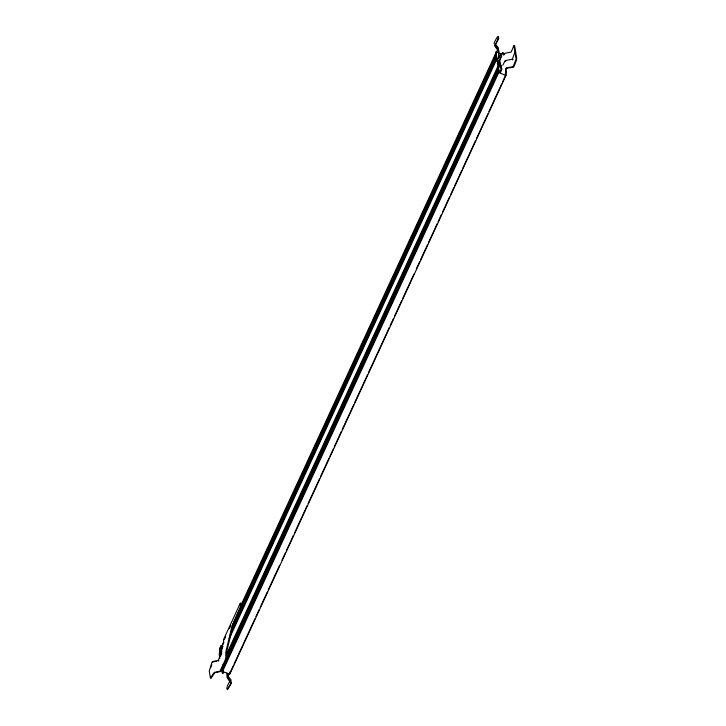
<?xml version="1.0" encoding="UTF-8"?>
<svg xmlns="http://www.w3.org/2000/svg" width="726" height="726" viewBox="0 0 726 726"><rect width="100%" height="100%" fill="white"/><g stroke="black" fill="none" stroke-linecap="round" stroke-linejoin="round"><path stroke-width="1.09" d="M498.58 49.286L498.426 47.98L495.459 44.241M227.029 673.174L226.802 675.634M219.66 650.206L221.33 645.36L222.646 645.877L222.791 646.766L220.967 650.723L219.66 650.206L219.742 648.019L221.33 645.36M231.04 681.124L230.932 679.727L227.837 675.833M222.356 647.247L221.639 649.235M210.667 667.82L211.82 664.68M227.429 674.273L227.61 673.782M219.787 652.002L219.179 654.117L219.869 658.364M505.196 73.743C506.648 71.91 504.434 69.378 506.294 67.808L512.937 66.792L515.596 60.657L516.068 58.497L513.944 45.375L511.204 52.027L503.98 53.497C502.564 56.828 503.191 50.539 501.911 53.47M505.831 73.998C507.356 72.246 504.924 69.469 507.038 68.18L513.718 67.137L516.25 60.857L516.731 58.697L514.598 45.575L513.935 46.546M222.038 646.176L223.481 642.165L223.599 639.443L240.288 603.279L241.486 603.297M224.243 639.697L225.632 636.675M229.343 628.643L230.732 625.63M222.51 645.26L223.935 642.174M240.542 606.174L496.003 52.726M495.078 55.24L497.873 49.187M220.023 652.756L220.804 650.569M232.665 624.85L496.203 53.915M220.223 653.944L221.475 650.732M231.912 628.108L496.393 55.112M220.414 655.133L221.666 651.93M231.158 631.357L496.584 56.301M220.432 656.204L221.857 653.119M229.924 635.631L496.784 57.499M229.171 638.88L496.974 58.688M226.058 655.297L498.136 65.848M226.249 656.495L498.326 67.037M222.646 665.914L223.599 663.854M225.496 659.743L498.517 68.235M222.537 668.256L498.708 69.424M222.728 669.454L498.907 70.613M222.927 670.642L499.098 71.81M501.339 67.482L501.321 65.875L498.354 62.127M502.782 65.267L505.142 60.648L512.356 59.187L515.006 51.936L515.669 52.136M499.76 72.491L501.149 68.661L497.337 63.48C501.684 57.953 503.091 47.607 496.956 61.093L497.201 61.783M500.45 72.636L501.956 68.888L498.1 63.062L501.657 56.537L501.321 54.495M228.554 673.429L226.92 677.158L230.804 683.211C225.006 695.481 226.085 685.589 230.423 680.825M230.106 671.695L227.61 677.44L231.558 682.794L227.501 689.7M229.797 673.292L233.119 666.087M234.062 664.036L254.944 618.77M255.897 616.71L259.218 609.513M260.162 607.453L267.286 592.026M268.23 589.966L279.619 565.273M281.997 560.136L285.318 552.931M286.271 550.871L293.386 535.443M294.339 533.383L307.143 505.614M308.096 503.554L319.485 478.861M320.438 476.81L328.978 458.287M329.931 456.227L333.252 449.031M334.196 446.971L341.32 431.543M342.264 429.483L353.653 404.799M354.606 402.739L367.42 374.961M368.363 372.901L389.245 327.644M390.198 325.584L393.519 318.387M394.463 316.327L401.587 300.891M402.531 298.84L413.92 274.147M416.297 269.001L419.619 261.805M420.572 259.745L427.687 244.317M428.63 242.257L437.179 223.744M438.123 221.684L441.444 214.479M442.397 212.428L449.512 196.991M450.465 194.94L453.786 187.735M454.739 185.674L461.854 170.247M462.807 168.187L475.621 140.417M476.565 138.357L487.954 113.664M488.907 111.613L501.72 83.835M502.664 81.775L505.822 74.451M505.623 73.262L505.986 75.468L229.788 674.182L223.299 671.777L222.328 666.949M502.546 53.724L503.345 52.798L503.699 54.94M223.073 672.276L222.274 673.202L221.584 668.964M223.708 672.53L222.909 673.456L222.229 669.218M503.808 54.913L504.715 53.869M221.729 647.837L222.192 647.084M500.768 67.073L500.377 67.6L499.161 60.086L499.806 60.34L500.849 66.774M512.556 59.977L513.019 59.387M212.582 662.584L213.045 661.994M221.938 651.013L221.339 651.54L221.176 650.95M505.314 61.429L505.877 61.029M218.372 661.114L218.934 660.714M505.986 75.468L499.261 72.827L495.858 51.827L501.902 53.987M213.743 661.685L216.52 661.341M498.426 36.609L498.753 38.641L495.196 45.175L499.052 51.002L498.59 52.826L499.279 57.118M241.531 603.542C241.44 609.223 235.923 617.581 233.545 623.725L226.421 652.61L226.83 656.812L225.859 660.197L220.677 671.441L214.778 672.73L211.057 678.347L210.731 676.333M220.268 650.56L219.669 650.541L220.586 656.213M221.475 646.258L222.791 646.766M220.64 648.681L221.956 649.189M496.085 46.137L497.274 47.635M494.297 43.887L494.061 43.206C500.196 29.712 498.789 40.057 494.442 45.593L498.254 50.766L498.816 57.935M220.541 650.696L220.704 651.295L221.53 650.814L221.539 651.467L218.29 660.46L213.108 661.431L211.938 662.33L209.269 671.024L210.422 678.093L214.143 672.476L220.032 671.196L225.223 659.952L226.185 656.558L225.777 652.356L232.048 625.876L240.406 606.818L240.288 603.279M220.822 649.824L220.967 650.723"/></g></svg>
